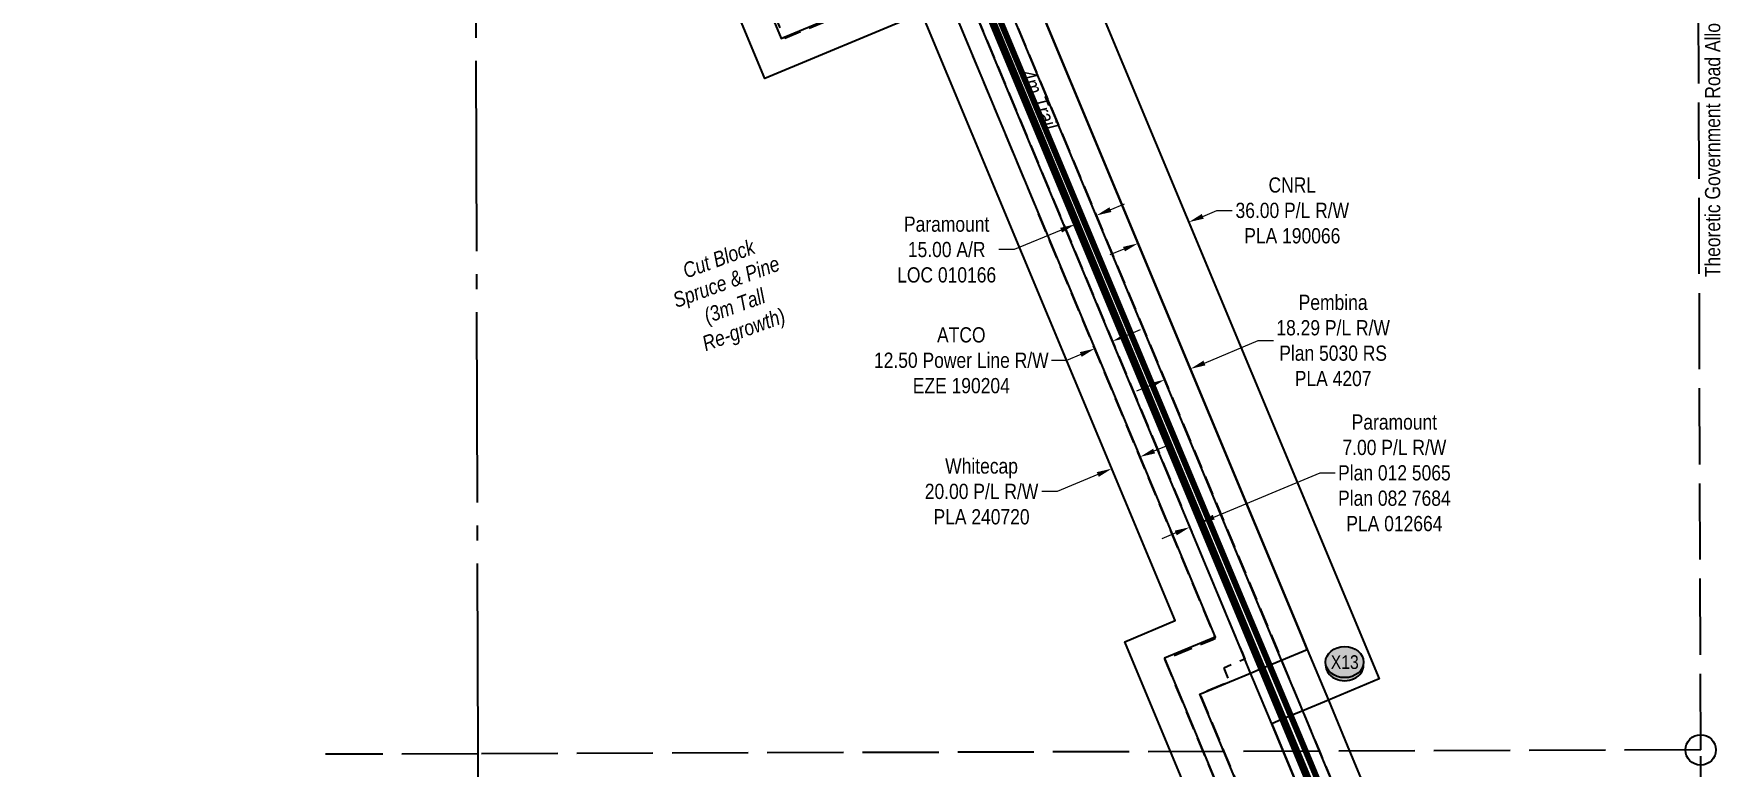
# Model space of a CAD drawing. Extents: x 510524 to 514472, y 6017951 to 6023231.
# Drawn here: x 511808 to 512916, y 6021512 to 6021992 of the extents above; entities that cross this region are included whole.
import ezdxf
from ezdxf.enums import TextEntityAlignment as Align

# ---------------------------------------------------------------- set-up
doc = ezdxf.new("R2010")
doc.units = 0
doc.header["$LTSCALE"] = 5
doc.header["$PDSIZE"] = 0.5
for name, pattern in [('foc-ACCESSROAD', [3.75, 2.5, -1.25]), ('foc-FLOWLINE', [3.75, 2.5, -1.25]), ('foc-QUARTERLINE', [33, 25, -3, 2, -3]), ('foc-UNSURVEYED', [12.5, 10, -2.5])]:
    doc.linetypes.add(name, pattern=pattern)
doc.layers.get('Defpoints').update_dxf_attribs({"color": 9})
for name, color, linetype in [('35', 37, 'Continuous'), ('AS-ROADS', 254, 'Continuous'), ('C-RW', 13, 'Continuous'), ('F-AR', 190, 'foc-ACCESSROAD'), ('F-EZE', 190, 'foc-FLOWLINE'), ('F-RW', 190, 'Continuous'), ('L-QSEC', 8, 'foc-QUARTERLINE'), ('L-ROAD-T', 7, 'Continuous'), ('L-USEC', 7, 'foc-UNSURVEYED'), ('P-CROSSINGS', 250, 'Continuous'), ('P-PROPOSED', 10, 'Continuous'), ('T-BUSH-T', 110, 'Continuous')]:
    doc.layers.add(name, color=color, linetype=linetype)
for name, color, linetype, lineweight in [('C-RW-T', 13, 'Continuous', 9), ('F-AR-T', 190, 'Continuous', 9), ('F-EZE-T', 190, 'Continuous', 9), ('F-RW-T', 190, 'Continuous', 9), ('T-TEXT', 48, 'Continuous', 18)]:
    doc.layers.add(name, color=color, linetype=linetype, lineweight=lineweight)
doc.styles.add('80CG', font='ARIALN.TTF', dxfattribs={"height": 10})
doc.styles.add('80L', font='ARIALN.TTF', dxfattribs={"height": 10})
doc.styles.add('80LS', font='ARIALNI.TTF', dxfattribs={"height": 10})
doc.styles.add('Crossing', font='ARIALN.TTF', dxfattribs={"height": 10})
doc.dimstyles.new('Compass 5 000', dxfattribs={"dimscale": 5, "dimtxt": 9, "dimasz": 2, "dimexe": 0.2, "dimexo": 0.0625, "dimgap": 0.5, "dimtad": 0, "dimtih": 1, "dimtoh": 1, "dimzin": 0, "dimdsep": 46, "dimtxsty": '80CG', "dimcen": 0.1, "dimse1": 1, "dimse2": 1, "dimclrd": 256, "dimclrt": 256, "dimaunit": 1, "dimadec": 4, "dimazin": 0, "dimtfac": 0.06, "dimtofl": 0, "dimtmove": 0, "dimatfit": 1, "dimfxl": 0.2, "dimtolj": 1, "dimtzin": 0, "dimlwd": -1, "dimarcsym": 0})

# ---------------------------------------------------------------- blocks, each defined once
blk = doc.blocks.new('*D47')
at = {"layer": 'C-RW-T', "transparency": 16777216}
for p, q in [((512542.9, 6021718.5), (512552.1, 6021722.3)), ((512506, 6021703.1), (512479.3, 6021691.9)), ((512479.3, 6021691.9), (512469.3, 6021691.9))]:
    blk.add_line(p, q, dxfattribs=at)
for points in [[(512542.3, 6021720), (512543.6, 6021716.9), (512533.7, 6021714.6)], [(512505.3, 6021704.6), (512506.6, 6021701.5), (512515.2, 6021706.9)]]:
    blk.add_solid(points, dxfattribs=at)
at = {"layer": 'Defpoints', "color": 0, "transparency": 16777216}
for p in [(512521, 6021745), (512502.5, 6021737.3), (512515.2, 6021706.9)]:
    blk.add_point(p, dxfattribs=at)
at = {"layer": 'C-RW-T', "transparency": 16777216, "insert": (512429.7, 6021691.9), "char_height": 10, "attachment_point": 5, "style": '80CG'}
blk.add_mtext('\\A1;Whitecap\\P20.00 P/L R/W\\PPLA 240720', dxfattribs=at)
blk = doc.blocks.new('*D52')
at = {"layer": 'Defpoints', "color": 0, "transparency": 16777216}
for p in [(512479.2, 6021934.9), (512465.4, 6021929.2), (512491.1, 6021867.3)]:
    blk.add_point(p, dxfattribs=at)
at = {"layer": 'F-AR-T', "transparency": 16777216}
for p, q in [((512514.2, 6021876.9), (512523.5, 6021880.8)), ((512481.9, 6021863.5), (512451.1, 6021850.7)), ((512451.1, 6021850.7), (512441.1, 6021850.7))]:
    blk.add_line(p, q, dxfattribs=at)
for points in [[(512513.6, 6021878.5), (512514.9, 6021875.4), (512505, 6021873.1)], [(512481.3, 6021865), (512482.5, 6021861.9), (512491.1, 6021867.3)]]:
    blk.add_solid(points, dxfattribs=at)
at = {"layer": 'F-AR-T', "transparency": 16777216, "insert": (512406.8, 6021850.7), "char_height": 10, "attachment_point": 5, "style": '80CG'}
blk.add_mtext('\\A1;Paramount\\P15.00 A/R\\PLOC 010166', dxfattribs=at)
blk = doc.blocks.new('*D57')
at = {"layer": 'Defpoints', "color": 0, "transparency": 16777216}
for p in [(512486.4, 6021828.1), (512497.8, 6021832.8), (512504, 6021785.7)]:
    blk.add_point(p, dxfattribs=at)
at = {"layer": 'F-EZE-T', "transparency": 16777216}
for p, q in [((512524.7, 6021794.3), (512534, 6021798.2)), ((512494.8, 6021781.8), (512485.5, 6021778)), ((512485.5, 6021778), (512475.5, 6021778))]:
    blk.add_line(p, q, dxfattribs=at)
for points in [[(512524.1, 6021795.8), (512525.4, 6021792.8), (512515.5, 6021790.5)], [(512494.2, 6021783.4), (512495.4, 6021780.3), (512504, 6021785.7)]]:
    blk.add_solid(points, dxfattribs=at)
at = {"layer": 'F-EZE-T', "transparency": 16777216, "insert": (512416.4, 6021778), "char_height": 10, "attachment_point": 5, "style": '80CG'}
blk.add_mtext('\\A1;ATCO\\P12.50 Power Line R/W^JEZE 190204', dxfattribs=at)
blk = doc.blocks.new('*D72')
at = {"layer": 'Defpoints', "color": 0, "transparency": 16777216}
for p in [(512535.6, 6021847.3), (512518.7, 6021840.2), (512566.8, 6021772.4)]:
    blk.add_point(p, dxfattribs=at)
at = {"layer": 'F-RW-T', "transparency": 16777216}
for p, q in [((512576, 6021776.2), (512611.3, 6021791)), ((512611.3, 6021791), (512621.3, 6021791)), ((512540.6, 6021761.5), (512531.4, 6021757.7))]:
    blk.add_line(p, q, dxfattribs=at)
for points in [[(512575.3, 6021777.8), (512576.6, 6021774.7), (512566.8, 6021772.4)], [(512540, 6021763), (512541.3, 6021760), (512549.9, 6021765.3)]]:
    blk.add_solid(points, dxfattribs=at)
at = {"layer": 'F-RW-T', "transparency": 16777216, "insert": (512660.4, 6021791), "char_height": 10, "attachment_point": 5, "style": '80CG'}
blk.add_mtext('\\A1;Pembina\\P18.29 P/L R/W\\PPlan 5030 RS\\PPLA 4207', dxfattribs=at)
blk = doc.blocks.new('*D73')
at = {"layer": 'Defpoints', "color": 0, "transparency": 16777216}
for p in [(512565.6, 6021868.7), (512568.5, 6021861.7), (512535.3, 6021847.9)]:
    blk.add_point(p, dxfattribs=at)
at = {"layer": 'F-RW-T', "transparency": 16777216}
for p, q in [((512574.9, 6021872.5), (512584.1, 6021876.4)), ((512584.1, 6021876.4), (512594.1, 6021876.4)), ((512523.1, 6021851), (512513.9, 6021847.2))]:
    blk.add_line(p, q, dxfattribs=at)
for points in [[(512574.2, 6021874.1), (512575.5, 6021871), (512565.6, 6021868.7)], [(512522.5, 6021852.5), (512523.8, 6021849.5), (512532.4, 6021854.8)]]:
    blk.add_solid(points, dxfattribs=at)
at = {"layer": 'F-RW-T', "transparency": 16777216, "insert": (512633.6, 6021876.4), "char_height": 10, "attachment_point": 5, "style": '80CG'}
blk.add_mtext('\\A1;CNRL\\P36.00 P/L R/W^JPLA 190066', dxfattribs=at)
blk = doc.blocks.new('*D74')
at = {"layer": 'Defpoints', "color": 0, "transparency": 16777216}
for p in [(512565.1, 6021689.8), (512558.6, 6021687.1), (512572.8, 6021671.2)]:
    blk.add_point(p, dxfattribs=at)
at = {"layer": 'F-RW-T', "transparency": 16777216}
for p, q in [((512582.1, 6021675), (512651.8, 6021704.1)), ((512651.8, 6021704.1), (512661.8, 6021704.1)), ((512557.1, 6021664.7), (512547.9, 6021660.8))]:
    blk.add_line(p, q, dxfattribs=at)
for points in [[(512556.5, 6021666.2), (512557.8, 6021663.1), (512566.4, 6021668.5)], [(512581.4, 6021676.6), (512582.7, 6021673.5), (512572.8, 6021671.2)]]:
    blk.add_solid(points, dxfattribs=at)
at = {"layer": 'F-RW-T', "transparency": 16777216, "insert": (512700.6, 6021704.1), "char_height": 10, "attachment_point": 5, "style": '80CG'}
blk.add_mtext('\\A1;Paramount\\P7.00 P/L R/W\\PPlan 012 5065\\PPlan 082 7684\\PPLA 012664', dxfattribs=at)
blk = doc.blocks.new('xing2')
h = blk.add_hatch(color=50)
h.dxf.hatch_style = 1
edge = h.paths.add_edge_path()
edge.add_ellipse((0, 0), major_axis=(-12.5, 0), ratio=0.816297, start_angle=0, end_angle=360)
h = blk.add_hatch(color=250)
h.dxf.hatch_style = 1
edge = h.paths.add_edge_path()
edge.add_ellipse((0, -2), major_axis=(-12.5, 0), ratio=0.816297, start_angle=0, end_angle=180)
edge.add_line((12.5, -2), (12.5, 0))
edge.add_ellipse((0, 0), major_axis=(-12.5, 0), ratio=0.816297, start_angle=0, end_angle=180, ccw=False)
edge.add_line((-12.5, 0), (-12.5, -2))
at = {"color": 250}
blk.add_ellipse((0, 0), major_axis=(-12.5, 0), ratio=0.816297, dxfattribs=at)
blk.add_ellipse((0, -2), major_axis=(-12.5, 0), ratio=0.816297, start_param=0, end_param=3.141593, dxfattribs=at)
at = {"color": 250, "style": 'Crossing'}
blk.add_attdef('CROSSING', text='', height=9, dxfattribs=at).set_placement((0.1, 0), align=Align.MIDDLE_CENTER)
at = {"color": 250, "style": 'Crossing', "flags": 1}
for tag, p in [('OWNER', (0.1, -12.5)), ('DESCRIPTION', (0.1, -25.8)), ('LOCATION', (0.1, -39.3)), ('DWG_REF', (0.1, -52.8))]:
    blk.add_attdef(tag, text='', height=9, dxfattribs=at).set_placement(p, align=Align.MIDDLE_CENTER)

msp = doc.modelspace()

# ---------------------------------------------------------------- linework, layer by layer
at = {"layer": '35', "color": 3}
msp.add_circle((512901.57, 6021522.21), 10, dxfattribs=at)
at = {"layer": 'AS-ROADS', "flags": 128}
msp.add_lwpolyline([(512366.351, 6022169.595, 4.002, 4.002, 0), (512377.103, 6022151.797, 4.002, 4.002, 0), (512400.108, 6022101.221, 4.002, 4.002, 0), (512600.335, 6021621.53, 4.002, 4.002, 0), (512640.418, 6021526.163, 4.002, 4.002, 0), (512804.273, 6021132.565, 4.002, 4.002, 0), (512888.573, 6020932.953, 4.002, 4.002, 0), (512994.421, 6020679.836, 0, 0, 0)], format="xyseb", dxfattribs=at)
at = {"layer": 'C-RW'}
for points in [[(512095.762, 6022855.191), (512213.878, 6022571.849), (512169.205, 6022519.53), (512169.259, 6022498.163), (512169.278, 6022491.162), (512169.286, 6022487.663), (512169.329, 6022471.158), (512169.354, 6022461.163), (512169.413, 6022438.317), (512169.471, 6022415.469), (512169.705, 6022324.073), (512169.772, 6022298.05), (512298.3, 6021989.294), (512300.211, 6021990.089), (512401.302, 6022032.171), (512401.669, 6022031.397), (512582.922, 6021596.338), (512549.763, 6021582.527), (512549.991, 6021581.731), (512561.522, 6021554.054), (512575.183, 6021521.158), (512778.886, 6021032.947)], [(512752.436, 6021044.443), (512553.716, 6021521.09), (512523.62, 6021593.287), (512556.815, 6021607.121), (512390.539, 6022006.039), (512287.528, 6021963.157), (512150.21, 6022293.028), (512149.793, 6022294.031), (512149.716, 6022324.012), (512149.482, 6022415.409), (512149.423, 6022438.265), (512149.365, 6022461.112), (512149.339, 6022471.106), (512149.297, 6022487.61), (512149.288, 6022491.11), (512149.27, 6022498.11), (512149.196, 6022526.882), (512190.593, 6022575.358), (512095.901, 6022802.636)]]:
    msp.add_lwpolyline(points, dxfattribs=at)
at = {"layer": 'F-AR', "flags": 128}
msp.add_lwpolyline([(513091.75, 6020430.079), (513090.049, 6020429.365), (513067.281, 6020483.991), (512969.698, 6020718.23), (512933.751, 6020804.513), (512903.387, 6020877.401), (512889.418, 6020910.934), (512877.764, 6020939.028), (512875.62, 6020944.172), (512871.553, 6020953.937), (512869.469, 6020958.939), (512635.227, 6021521.35), (512389.776, 6022110.683), (512391.624, 6022111.452), (512403.625, 6022116.454), (512651.459, 6021521.402), (512885.466, 6020959.553), (512891.618, 6020944.788), (512903.276, 6020916.688), (512933.641, 6020843.795), (512985.93, 6020718.28), (513081.13, 6020489.763), (513103.884, 6020435.17), (513091.75, 6020430.079)], close=True, dxfattribs=at)
at = {"layer": 'F-EZE', "flags": 128}
msp.add_lwpolyline([(511173.665, 6022826.188), (511273.663, 6022827.349), (511303.821, 6022827.7), (511367.155, 6022828.436), (511512.101, 6022828.973), (511542.804, 6022818.517), (511557.175, 6022795.119), (511678.467, 6022496.868), (512096.703, 6022497.972), (512149.27, 6022498.11), (512169.259, 6022498.163), (512230.623, 6022498.325), (512230.641, 6022491.324), (512230.65, 6022487.825), (512221.891, 6022487.801), (512228.757, 6022471.316), (512232.915, 6022461.332), (512242.42, 6022438.509), (512251.925, 6022415.69), (512257.334, 6022415.704), (512295.334, 6022324.465), (512361.972, 6022164.472), (512353.261, 6022142.346), (512267.88, 6022106.811), (512308.619, 6022008.926), (512406.504, 6022049.664), (512407.441, 6022050.054), (512600.855, 6021585.688), (512602.49, 6021581.758), (512588.634, 6021575.969), (512592.412, 6021566.908), (512573.03, 6021558.828), (512588.698, 6021521.201), (512782.597, 6021055.601), (512783.04, 6021054.535), (512786.72, 6021045.756), (512791.849, 6021033.443), (512782.246, 6021033.075), (512778.886, 6021032.947), (512757.569, 6021032.131), (512731.684, 6021031.14), (512729.387, 6021031.052), (512728.907, 6021043.542), (512731.201, 6021043.631), (512752.436, 6021044.443), (512773.398, 6021045.246), (512769.284, 6021055.124), (512575.183, 6021521.158), (512561.522, 6021554.054), (512549.991, 6021581.731), (512580.943, 6021594.6), (512583.244, 6021595.559), (512582.922, 6021596.338), (512401.669, 6022031.397), (512300.534, 6021989.314), (512300.211, 6021990.089), (512248.268, 6022114.896), (512344.845, 6022155.091), (512348.486, 6022164.341), (512281.81, 6022324.423), (512250.049, 6022400.685), (512241.934, 6022400.664), (512235.693, 6022415.646), (512226.189, 6022438.467), (512216.684, 6022461.289), (512212.526, 6022471.272), (512205.659, 6022487.759), (512169.286, 6022487.663), (512149.297, 6022487.61), (512096.731, 6022487.472), (511671.41, 6022486.349), (511547.775, 6022790.361), (511544.877, 6022795.081), (511535.837, 6022809.798), (511510.382, 6022818.467), (511477.122, 6022818.342), (511419.248, 6022818.128), (511367.212, 6022817.735), (511366.05, 6022817.921), (511303.847, 6022817.199), (511273.689, 6022816.848), (511173.691, 6022815.687)], dxfattribs=at)
at = {"layer": 'F-RW'}
for points in [[(512870.643, 6020995.14), (512651.459, 6021521.402), (512640.418, 6021547.908), (512626.572, 6021581.148), (512403.625, 6022116.454), (512316.959, 6022324.532), (512278.964, 6022415.761), (512269.46, 6022438.58), (512259.945, 6022461.403), (512255.783, 6022471.387), (512247.452, 6022491.369), (512213.878, 6022571.849), (512095.762, 6022855.191), (511993.209, 6023101.148), (511982.16, 6023127.665), (511979.372, 6023134.354), (511969.601, 6023157.784), (511965.525, 6023167.563), (511951.708, 6023200.701), (511940.517, 6023227.543)], [(511960.308, 6023227.606), (511982.404, 6023174.595), (511989.383, 6023157.848), (511996.246, 6023141.384), (512001.937, 6023127.729), (512017.499, 6023090.405), (512019.505, 6023085.595), (512095.636, 6022902.995), (512275.564, 6022471.439), (512279.727, 6022461.456), (512289.239, 6022438.632), (512298.744, 6022415.814), (512336.734, 6022324.594), (512639.653, 6021597.285), (512643.446, 6021588.18), (512657.291, 6021554.941), (512671.234, 6021521.465), (512890.134, 6020995.888)], [(512095.388, 6022997.162), (512312.963, 6022475.31), (512314.534, 6022471.542), (512318.694, 6022461.559), (512322.477, 6022452.482), (512328.203, 6022438.734), (512337.708, 6022415.914), (512375.688, 6022324.716), (512690.529, 6021568.797), (512657.291, 6021554.941), (512640.418, 6021547.908), (512626.57, 6021542.134), (512620.11, 6021539.443), (512627.653, 6021521.325), (512821, 6021057.104)], [(512782.597, 6021055.601), (512588.698, 6021521.201), (512573.03, 6021558.828), (512592.412, 6021566.908), (512606.265, 6021572.683), (512612.725, 6021575.374), (512626.572, 6021581.148), (512643.446, 6021588.18), (512639.653, 6021597.285), (512336.734, 6022324.594), (512298.744, 6022415.814), (512289.239, 6022438.632), (512279.727, 6022461.456), (512275.564, 6022471.439), (512095.636, 6022902.995)], [(512821, 6021057.104), (512627.653, 6021521.325), (512620.11, 6021539.443), (512608.25, 6021567.917), (512606.265, 6021572.683), (512602.487, 6021581.756), (512600.851, 6021585.683), (512387.622, 6022097.643), (512386.53, 6022097.656), (512341.133, 6022098.173), (512335.83, 6022098.236), (512341.777, 6022113.175), (512347.04, 6022113.12), (512380.25, 6022112.749), (512388.956, 6022112.651), (512389.776, 6022110.683), (512607.312, 6021588.373), (512608.945, 6021584.453), (512612.726, 6021575.375), (512614.709, 6021570.614), (512626.571, 6021542.135), (512635.227, 6021521.35), (512839.196, 6021031.62)]]:
    msp.add_lwpolyline(points, dxfattribs=at)
at = {"layer": 'L-QSEC'}
for p, q in [((512099.283, 6021519.666), (512097.268, 6022283.849)), ((512101.326, 6020745.482), (512099.283, 6021519.666))]:
    msp.add_line(p, q, dxfattribs=at)
at = {"layer": 'L-USEC'}
for p, q in [((512901.574, 6021522.209), (512899.312, 6022326.393)), ((512099.283, 6021519.666), (511999.282, 6021519.348)), ((512901.574, 6021522.209), (512099.283, 6021519.666)), ((512903.835, 6020718.025), (512901.574, 6021522.209))]:
    msp.add_line(p, q, dxfattribs=at)
at = {"layer": 'P-PROPOSED', "const_width": 5, "flags": 128}
msp.add_lwpolyline([(512870.392, 6020959.324), (512636.15, 6021521.734), (512390.652, 6022111.18), (512378.359, 6022127.729), (512369.457, 6022149.089), (512365.651, 6022158.235), (512362.896, 6022164.857), (512296.257, 6022324.849), (512258.257, 6022416.089), (512248.753, 6022438.908), (512239.725, 6022460.586), (512211.496, 6022472.27), (512096.772, 6022471.967), (512038.112, 6022471.812), (512038.285, 6022395.133)], dxfattribs=at)

# ---------------------------------------------------------------- block references
at = {"layer": 'P-CROSSINGS'}
msp.add_blockref('xing2', (512667.918, 6021579.877), dxfattribs=at).add_auto_attribs({'CROSSING': 'X13'})

# ---------------------------------------------------------------- texts
at = {"layer": 'L-ROAD-T', "style": '80L'}
msp.add_text('Theoretic Government Road Allowance', height=10.00538, rotation=90, dxfattribs=at).set_placement((512909.416, 6021932.603), align=Align.MIDDLE_CENTER)
at = {"layer": 'T-BUSH-T', "insert": (512223.349, 6021820.765), "char_height": 9.99467, "attachment_point": 1, "rotation": 20, "style": '80LS'}
msp.add_mtext_dynamic_manual_height_columns('\\pi2.867;Spruce & Pine\\P\\pi18.483;(3m Tall \\P\\pi11.215;Re-growth)', width=77.83061, gutter_width=49.973, heights=[0], dxfattribs=at)
at = {"layer": 'T-TEXT', "attachment_point": 1, "style": '80L'}
for s, width, gutter_width, insert, char_height, rotation in [('{\\fArial Narrow|b0|i1|c0|p34;4m Trail}', 44.81334, 49.974, (512464.063, 6021970.153), 10, 292.482101), ('{\\fArial Narrow|b0|i1|c0|p34;Cut Block}', 52.09378, 49.973, (512232.495, 6021841.063), 9.99459, 20)]:
    msp.add_mtext_dynamic_manual_height_columns(s, width=width, gutter_width=gutter_width, heights=[0], dxfattribs=dict(at, insert=insert, char_height=char_height, rotation=rotation))

# ---------------------------------------------------------------- dimensions: what is measured, and where the dimension line sits
at = {"layer": 'C-RW-T'}
dim = msp.add_linear_dim(base=(512515.218, 6021706.916), p1=(512521.002, 6021745.024), p2=(512502.541, 6021737.329), angle=202.62731, text='Whitecap\\P20.00 P/L R/W\\PPLA 240720', dimstyle='Compass 5 000', dxfattribs=at)
dim.commit()
dim.dimension.update_dxf_attribs({"geometry": '*D47', "text_midpoint": (512429.734, 6021691.934), "dimtype": 161})
at = {"layer": 'F-AR-T', "color": 6}
dim = msp.add_linear_dim(base=(512491.139, 6021867.324), p1=(512479.238, 6021934.941), p2=(512465.38, 6021929.17), angle=202.611128, text='Paramount\\P15.00 A/R\\PLOC 010166', dimstyle='Compass 5 000', dxfattribs=at)
dim.commit()
dim.dimension.update_dxf_attribs({"geometry": '*D52', "text_midpoint": (512406.804, 6021850.65), "dimtype": 161})
at = {"layer": 'F-EZE-T', "color": 6}
dim = msp.add_linear_dim(base=(512504.035, 6021785.688), p1=(512497.827, 6021832.838), p2=(512486.372, 6021828.064), angle=202.62731, text='ATCO\\P12.50 Power Line R/W^JEZE 190204', dimstyle='Compass 5 000', dxfattribs=at)
dim.commit()
dim.dimension.update_dxf_attribs({"geometry": '*D57', "text_midpoint": (512416.393, 6021777.976), "dimtype": 161})
at = {"layer": 'F-RW-T', "color": 6}
for base, p1, p2, angle, text, picture, middle in [((512565.62, 6021868.697), (512535.269, 6021847.855), (512568.531, 6021861.708), 22.6117, 'CNRL\\P36.00 P/L R/W^JPLA 190066', '*D73', (512633.587, 6021876.401)), ((512566.751, 6021772.38), (512518.688, 6021840.222), (512535.567, 6021847.252), 22.611194, 'Pembina\\P18.29 P/L R/W\\PPlan 5030 RS\\PPLA 4207', '*D72', (512660.425, 6021790.95)), ((512572.825, 6021671.194), (512558.634, 6021687.093), (512565.084, 6021689.78), 22.611209, 'Paramount\\P7.00 P/L R/W\\PPlan 012 5065\\PPlan 082 7684\\PPLA 012664', '*D74', (512700.617, 6021704.107))]:
    dim = msp.add_linear_dim(base=base, p1=p1, p2=p2, angle=angle, text=text, dimstyle='Compass 5 000', dxfattribs=at)
    dim.commit()
    dim.dimension.update_dxf_attribs({"geometry": picture, "text_midpoint": middle, "dimtype": 161})

doc.saveas('drawing.dxf')
